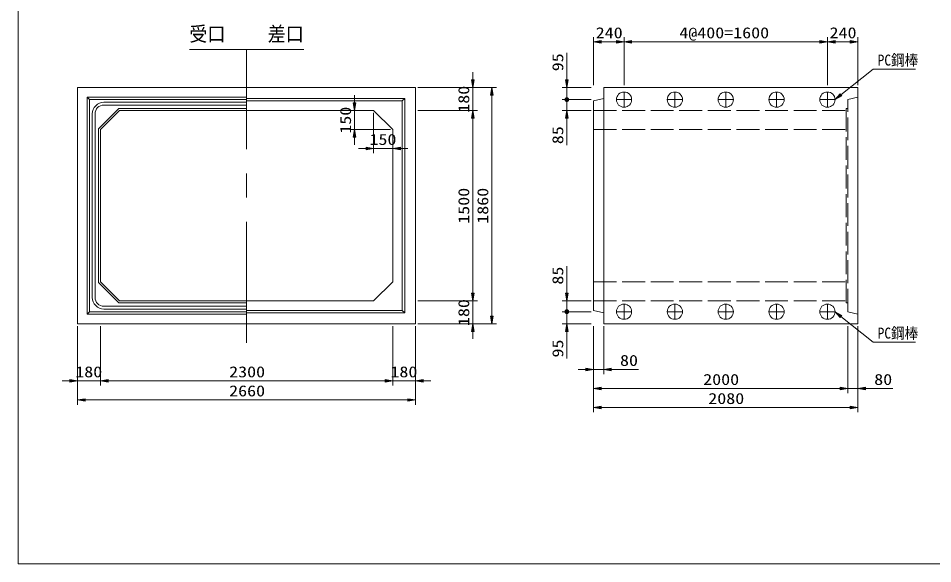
# Model space of a CAD drawing. Units: millimetres on the paper. Extents: x 18 to 410, y 10 to 287.
# Drawn here: x 18 to 257.8, y 10 to 153.2 of the extents above; entities that cross this region are included whole.
import ezdxf
from ezdxf.enums import TextEntityAlignment as Align

# ---------------------------------------------------------------- set-up
doc = ezdxf.new("R2010")
doc.units = ezdxf.units.MM
doc.linetypes.add('DASHED', pattern=[7.5, 6, -1.5])
doc.linetypes.add('USER1', pattern=[50.8, 31.75, -6.35, 6.35, -6.35])
for name, color, linetype, lineweight in [('0_7', 7, 'Continuous', 13), ('Layer1', 3, 'Continuous', 13), ('Layer2', 6, 'USER1', 13), ('Layer3', 7, 'Continuous', 13), ('Layer4', 4, 'DASHED', 13), ('Layer7', 9, 'Continuous', 13)]:
    doc.layers.add(name, color=color, linetype=linetype, lineweight=lineweight)
doc.styles.add('ＭＳ ゴシック', font='')
doc.styles.get('ＭＳ ゴシック').set_extended_font_data('MS Gothic')

msp = doc.modelspace()

# ---------------------------------------------------------------- hatches: boundary and pattern name
at = {"layer": 'Layer1'}
for points in [[(170.875, 147.325), (170.875, 146.658), (168.875, 146.992)], [(174.875, 147.325), (174.875, 146.658), (176.875, 146.992)], [(178.875, 147.325), (178.875, 146.658), (176.875, 146.992)], [(228.208, 147.325), (228.208, 146.658), (230.208, 146.992)], [(232.208, 147.325), (232.208, 146.658), (230.208, 146.992)], [(236.208, 147.325), (236.208, 146.658), (238.208, 146.992)], [(136.875, 136.992), (137.542, 136.992), (137.208, 134.992)], [(161.542, 136.992), (162.208, 136.992), (161.875, 134.992)], [(141.875, 132.992), (142.542, 132.992), (142.208, 134.992)], [(161.905, 132.307), (161.815, 132.301), (161.756, 132.29), (161.698, 132.271), (161.644, 132.246), (161.593, 132.213), (161.546, 132.175), (161.505, 132.131), (161.47, 132.082), (161.441, 132.029), (161.418, 131.973), (161.404, 131.915), (161.396, 131.855), (161.396, 131.795), (161.404, 131.735), (161.418, 131.677), (161.441, 131.621), (161.47, 131.568), (161.505, 131.519), (161.546, 131.475), (161.593, 131.437), (161.644, 131.404), (161.698, 131.379), (161.756, 131.36), (161.845, 131.343), (161.875, 131.345), (161.875, 131.825)], [(161.905, 132.307), (161.815, 132.301), (161.756, 132.29), (161.698, 132.271), (161.644, 132.246), (161.593, 132.213), (161.546, 132.175), (161.505, 132.131), (161.47, 132.082), (161.441, 132.029), (161.418, 131.973), (161.404, 131.915), (161.396, 131.855), (161.396, 131.795), (161.404, 131.735), (161.418, 131.677), (161.441, 131.621), (161.47, 131.568), (161.505, 131.519), (161.546, 131.475), (161.593, 131.437), (161.644, 131.404), (161.698, 131.379), (161.756, 131.36), (161.845, 131.343), (161.875, 131.345), (161.875, 131.825)], [(161.845, 131.343), (161.935, 131.349), (161.994, 131.36), (162.052, 131.379), (162.106, 131.404), (162.157, 131.437), (162.204, 131.475), (162.245, 131.519), (162.28, 131.568), (162.309, 131.621), (162.332, 131.677), (162.346, 131.735), (162.354, 131.795), (162.354, 131.855), (162.346, 131.915), (162.332, 131.973), (162.309, 132.029), (162.28, 132.082), (162.245, 132.131), (162.204, 132.175), (162.157, 132.213), (162.106, 132.246), (162.052, 132.271), (161.994, 132.29), (161.905, 132.307), (161.875, 132.305), (161.875, 131.825)], [(161.845, 131.343), (161.935, 131.349), (161.994, 131.36), (162.052, 131.379), (162.106, 131.404), (162.157, 131.437), (162.204, 131.475), (162.245, 131.519), (162.28, 131.568), (162.309, 131.621), (162.332, 131.677), (162.346, 131.735), (162.354, 131.795), (162.354, 131.855), (162.346, 131.915), (162.332, 131.973), (162.309, 132.029), (162.28, 132.082), (162.245, 132.131), (162.204, 132.175), (162.157, 132.213), (162.106, 132.246), (162.052, 132.271), (161.994, 132.29), (161.905, 132.307), (161.875, 132.305), (161.875, 131.825)], [(233.978, 132.814), (232.208, 131.825), (233.562, 133.335)], [(105.875, 130.992), (106.542, 130.992), (106.208, 128.992)], [(136.875, 126.992), (137.542, 126.992), (137.208, 128.992)], [(136.875, 126.992), (137.542, 126.992), (137.208, 128.992)], [(161.542, 126.992), (162.208, 126.992), (161.875, 128.992)], [(105.875, 121.992), (106.542, 121.992), (106.208, 123.992)], [(109.208, 119.325), (109.208, 118.658), (111.208, 118.992)], [(118.208, 119.325), (118.208, 118.658), (116.208, 118.992)], [(136.875, 80.992), (137.542, 80.992), (137.208, 78.992)], [(136.875, 80.992), (137.542, 80.992), (137.208, 78.992)], [(161.542, 80.992), (162.208, 80.992), (161.875, 78.992)], [(141.875, 74.992), (142.542, 74.992), (142.208, 72.992)], [(161.905, 76.64), (161.815, 76.635), (161.756, 76.623), (161.698, 76.605), (161.644, 76.579), (161.593, 76.547), (161.546, 76.508), (161.505, 76.464), (161.47, 76.416), (161.441, 76.363), (161.418, 76.307), (161.404, 76.248), (161.396, 76.188), (161.396, 76.128), (161.404, 76.068), (161.418, 76.01), (161.441, 75.954), (161.47, 75.901), (161.505, 75.852), (161.546, 75.808), (161.593, 75.77), (161.644, 75.738), (161.698, 75.712), (161.756, 75.693), (161.845, 75.676), (161.875, 75.678), (161.875, 76.158)], [(161.905, 76.64), (161.815, 76.635), (161.756, 76.623), (161.698, 76.605), (161.644, 76.579), (161.593, 76.547), (161.546, 76.508), (161.505, 76.464), (161.47, 76.416), (161.441, 76.363), (161.418, 76.307), (161.404, 76.248), (161.396, 76.188), (161.396, 76.128), (161.404, 76.068), (161.418, 76.01), (161.441, 75.954), (161.47, 75.901), (161.505, 75.852), (161.546, 75.808), (161.593, 75.77), (161.644, 75.738), (161.698, 75.712), (161.756, 75.693), (161.845, 75.676), (161.875, 75.678), (161.875, 76.158)], [(161.845, 75.676), (161.935, 75.682), (161.994, 75.693), (162.052, 75.712), (162.106, 75.738), (162.157, 75.77), (162.204, 75.808), (162.245, 75.852), (162.28, 75.901), (162.309, 75.954), (162.332, 76.01), (162.346, 76.068), (162.354, 76.128), (162.354, 76.188), (162.346, 76.248), (162.332, 76.307), (162.309, 76.363), (162.28, 76.416), (162.245, 76.464), (162.204, 76.508), (162.157, 76.547), (162.106, 76.579), (162.052, 76.605), (161.994, 76.623), (161.905, 76.64), (161.875, 76.638), (161.875, 76.158)], [(161.845, 75.676), (161.935, 75.682), (161.994, 75.693), (162.052, 75.712), (162.106, 75.738), (162.157, 75.77), (162.204, 75.808), (162.245, 75.852), (162.28, 75.901), (162.309, 75.954), (162.332, 76.01), (162.346, 76.068), (162.354, 76.128), (162.354, 76.188), (162.346, 76.248), (162.332, 76.307), (162.309, 76.363), (162.28, 76.416), (162.245, 76.464), (162.204, 76.508), (162.157, 76.547), (162.106, 76.579), (162.052, 76.605), (161.994, 76.623), (161.905, 76.64), (161.875, 76.638), (161.875, 76.158)], [(233.562, 74.649), (232.208, 76.158), (233.978, 75.169)], [(136.875, 70.992), (137.542, 70.992), (137.208, 72.992)], [(161.542, 70.992), (162.208, 70.992), (161.875, 72.992)], [(166.875, 61.325), (166.875, 60.658), (168.875, 60.992)], [(173.542, 61.325), (173.542, 60.658), (171.542, 60.992)], [(31.542, 58.325), (31.542, 57.658), (33.542, 57.992)], [(41.542, 58.325), (41.542, 57.658), (39.542, 57.992)], [(41.542, 58.325), (41.542, 57.658), (39.542, 57.992)], [(114.208, 58.325), (114.208, 57.658), (116.208, 57.992)], [(114.208, 58.325), (114.208, 57.658), (116.208, 57.992)], [(124.208, 58.325), (124.208, 57.658), (122.208, 57.992)], [(170.875, 56.325), (170.875, 55.658), (168.875, 55.992)], [(233.542, 56.325), (233.542, 55.658), (235.542, 55.992)], [(233.542, 56.325), (233.542, 55.658), (235.542, 55.992)], [(240.208, 56.325), (240.208, 55.658), (238.208, 55.992)], [(35.542, 53.325), (35.542, 52.658), (33.542, 52.992)], [(120.208, 53.325), (120.208, 52.658), (122.208, 52.992)], [(170.875, 51.325), (170.875, 50.658), (168.875, 50.992)], [(236.208, 51.325), (236.208, 50.658), (238.208, 50.992)]]:
    msp.add_hatch(color=256, dxfattribs=at).paths.add_polyline_path(points)

# ---------------------------------------------------------------- linework, layer by layer
at = {"layer": '0_7'}
for p, q in [((18, 287), (18, 10)), ((18, 10), (410, 10))]:
    msp.add_line(p, q, dxfattribs=at)
at = {"layer": 'Layer1'}
for p, q in [((168.875, 135.617), (168.875, 148.242)), ((174.875, 146.992), (170.875, 146.992)), ((176.875, 135.617), (176.875, 148.242)), ((176.875, 135.617), (176.875, 148.242)), ((178.875, 146.992), (228.208, 146.992)), ((230.208, 135.617), (230.208, 148.242)), ((230.208, 135.617), (230.208, 148.242)), ((232.208, 146.992), (236.208, 146.992)), ((238.208, 135.617), (238.208, 148.242)), ((161.875, 136.992), (161.875, 144.127)), ((233.77, 133.074), (242.208, 139.825)), ((242.208, 139.825), (243.208, 139.825)), ((243.208, 139.825), (253.296, 139.825)), ((137.208, 136.992), (137.208, 138.992)), ((122.833, 134.992), (138.458, 134.992)), ((122.833, 134.992), (143.458, 134.992)), ((137.208, 128.992), (137.208, 134.992)), ((168.25, 134.992), (160.625, 134.992)), ((161.875, 133.825), (161.875, 135.825)), ((161.875, 131.825), (161.875, 134.992)), ((106.208, 130.992), (106.208, 132.992)), ((142.208, 74.992), (142.208, 132.992)), ((161.875, 131.825), (161.875, 133.825)), ((168.25, 131.825), (160.625, 131.825)), ((168.25, 131.825), (160.625, 131.825)), ((161.875, 131.825), (161.875, 128.992)), ((161.875, 131.825), (161.875, 129.825)), ((161.875, 129.825), (161.875, 127.825)), ((110.583, 128.992), (104.958, 128.992)), ((106.208, 128.992), (106.208, 123.992)), ((111.208, 128.367), (111.208, 117.742)), ((122.833, 128.992), (138.458, 128.992)), ((122.833, 128.992), (138.458, 128.992)), ((168.25, 128.992), (160.625, 128.992)), ((137.208, 126.992), (137.208, 124.992)), ((137.208, 80.992), (137.208, 126.992)), ((161.875, 126.992), (161.875, 119.856)), ((115.583, 123.992), (104.958, 123.992)), ((116.208, 123.367), (116.208, 117.742)), ((106.208, 121.992), (106.208, 119.992)), ((109.208, 118.992), (107.208, 118.992)), ((111.208, 118.992), (116.208, 118.992)), ((118.208, 118.992), (120.208, 118.992)), ((161.875, 80.992), (161.875, 88.127)), ((137.208, 80.992), (137.208, 82.992)), ((161.875, 78.158), (161.875, 80.158)), ((122.833, 78.992), (138.458, 78.992)), ((122.833, 78.992), (138.458, 78.992)), ((137.208, 78.992), (137.208, 72.992)), ((168.25, 78.992), (160.625, 78.992)), ((161.875, 76.158), (161.875, 78.992)), ((161.875, 76.158), (161.875, 78.158)), ((168.25, 76.158), (160.625, 76.158)), ((168.25, 76.158), (160.625, 76.158)), ((161.875, 76.158), (161.875, 72.992)), ((161.875, 76.158), (161.875, 74.158)), ((233.77, 74.909), (242.208, 68.158)), ((33.542, 72.367), (33.542, 56.742)), ((33.542, 72.367), (33.542, 51.742)), ((39.542, 72.367), (39.542, 56.742)), ((39.542, 72.367), (39.542, 56.742)), ((116.208, 72.367), (116.208, 56.742)), ((116.208, 72.367), (116.208, 56.742)), ((122.208, 72.367), (122.208, 56.742)), ((122.208, 72.367), (122.208, 51.742)), ((122.833, 72.992), (138.458, 72.992)), ((122.833, 72.992), (143.458, 72.992)), ((168.25, 72.992), (160.625, 72.992)), ((161.875, 74.158), (161.875, 72.158)), ((168.875, 72.367), (168.875, 59.742)), ((168.875, 72.367), (168.875, 54.742)), ((168.875, 72.367), (168.875, 49.742)), ((171.542, 72.367), (171.542, 59.742)), ((235.542, 72.367), (235.542, 54.742)), ((235.542, 72.367), (235.542, 54.742)), ((238.208, 72.367), (238.208, 54.742)), ((238.208, 72.367), (238.208, 49.742)), ((137.208, 70.992), (137.208, 68.992)), ((161.875, 70.992), (161.875, 63.856)), ((242.208, 68.158), (243.208, 68.158)), ((243.208, 68.158), (253.296, 68.158)), ((166.875, 60.992), (164.875, 60.992)), ((168.875, 60.992), (171.542, 60.992)), ((173.542, 60.992), (180.677, 60.992)), ((31.542, 57.992), (29.542, 57.992)), ((39.542, 57.992), (33.542, 57.992)), ((41.542, 57.992), (114.208, 57.992)), ((41.542, 57.992), (43.542, 57.992)), ((114.208, 57.992), (112.208, 57.992)), ((116.208, 57.992), (122.208, 57.992)), ((124.208, 57.992), (126.208, 57.992)), ((170.875, 55.992), (233.542, 55.992)), ((233.542, 55.992), (231.542, 55.992)), ((235.542, 55.992), (238.208, 55.992)), ((240.208, 55.992), (247.344, 55.992)), ((35.542, 52.992), (120.208, 52.992)), ((170.875, 50.992), (236.208, 50.992))]:
    msp.add_line(p, q, dxfattribs=at)
for points in [[(170.875, 147.325), (170.875, 146.658), (168.875, 146.992)], [(174.875, 147.325), (174.875, 146.658), (176.875, 146.992)], [(178.875, 147.325), (178.875, 146.658), (176.875, 146.992)], [(228.208, 147.325), (228.208, 146.658), (230.208, 146.992)], [(232.208, 147.325), (232.208, 146.658), (230.208, 146.992)], [(236.208, 147.325), (236.208, 146.658), (238.208, 146.992)], [(136.875, 136.992), (137.542, 136.992), (137.208, 134.992)], [(161.542, 136.992), (162.208, 136.992), (161.875, 134.992)], [(141.875, 132.992), (142.542, 132.992), (142.208, 134.992)], [(161.905, 132.307), (161.815, 132.301), (161.756, 132.29), (161.698, 132.271), (161.644, 132.246), (161.593, 132.213), (161.546, 132.175), (161.505, 132.131), (161.47, 132.082), (161.441, 132.029), (161.418, 131.973), (161.404, 131.915), (161.396, 131.855), (161.396, 131.795), (161.404, 131.735), (161.418, 131.677), (161.441, 131.621), (161.47, 131.568), (161.505, 131.519), (161.546, 131.475), (161.593, 131.437), (161.644, 131.404), (161.698, 131.379), (161.756, 131.36), (161.845, 131.343), (161.875, 131.345), (161.875, 131.825)], [(161.905, 132.307), (161.815, 132.301), (161.756, 132.29), (161.698, 132.271), (161.644, 132.246), (161.593, 132.213), (161.546, 132.175), (161.505, 132.131), (161.47, 132.082), (161.441, 132.029), (161.418, 131.973), (161.404, 131.915), (161.396, 131.855), (161.396, 131.795), (161.404, 131.735), (161.418, 131.677), (161.441, 131.621), (161.47, 131.568), (161.505, 131.519), (161.546, 131.475), (161.593, 131.437), (161.644, 131.404), (161.698, 131.379), (161.756, 131.36), (161.845, 131.343), (161.875, 131.345), (161.875, 131.825)], [(161.845, 131.343), (161.935, 131.349), (161.994, 131.36), (162.052, 131.379), (162.106, 131.404), (162.157, 131.437), (162.204, 131.475), (162.245, 131.519), (162.28, 131.568), (162.309, 131.621), (162.332, 131.677), (162.346, 131.735), (162.354, 131.795), (162.354, 131.855), (162.346, 131.915), (162.332, 131.973), (162.309, 132.029), (162.28, 132.082), (162.245, 132.131), (162.204, 132.175), (162.157, 132.213), (162.106, 132.246), (162.052, 132.271), (161.994, 132.29), (161.905, 132.307), (161.875, 132.305), (161.875, 131.825)], [(161.845, 131.343), (161.935, 131.349), (161.994, 131.36), (162.052, 131.379), (162.106, 131.404), (162.157, 131.437), (162.204, 131.475), (162.245, 131.519), (162.28, 131.568), (162.309, 131.621), (162.332, 131.677), (162.346, 131.735), (162.354, 131.795), (162.354, 131.855), (162.346, 131.915), (162.332, 131.973), (162.309, 132.029), (162.28, 132.082), (162.245, 132.131), (162.204, 132.175), (162.157, 132.213), (162.106, 132.246), (162.052, 132.271), (161.994, 132.29), (161.905, 132.307), (161.875, 132.305), (161.875, 131.825)], [(233.978, 132.814), (232.208, 131.825), (233.562, 133.335)], [(105.875, 130.992), (106.542, 130.992), (106.208, 128.992)], [(136.875, 126.992), (137.542, 126.992), (137.208, 128.992)], [(136.875, 126.992), (137.542, 126.992), (137.208, 128.992)], [(161.542, 126.992), (162.208, 126.992), (161.875, 128.992)], [(105.875, 121.992), (106.542, 121.992), (106.208, 123.992)], [(109.208, 119.325), (109.208, 118.658), (111.208, 118.992)], [(118.208, 119.325), (118.208, 118.658), (116.208, 118.992)], [(136.875, 80.992), (137.542, 80.992), (137.208, 78.992)], [(136.875, 80.992), (137.542, 80.992), (137.208, 78.992)], [(161.542, 80.992), (162.208, 80.992), (161.875, 78.992)], [(141.875, 74.992), (142.542, 74.992), (142.208, 72.992)], [(161.905, 76.64), (161.815, 76.635), (161.756, 76.623), (161.698, 76.605), (161.644, 76.579), (161.593, 76.547), (161.546, 76.508), (161.505, 76.464), (161.47, 76.416), (161.441, 76.363), (161.418, 76.307), (161.404, 76.248), (161.396, 76.188), (161.396, 76.128), (161.404, 76.068), (161.418, 76.01), (161.441, 75.954), (161.47, 75.901), (161.505, 75.852), (161.546, 75.808), (161.593, 75.77), (161.644, 75.738), (161.698, 75.712), (161.756, 75.693), (161.845, 75.676), (161.875, 75.678), (161.875, 76.158)], [(161.905, 76.64), (161.815, 76.635), (161.756, 76.623), (161.698, 76.605), (161.644, 76.579), (161.593, 76.547), (161.546, 76.508), (161.505, 76.464), (161.47, 76.416), (161.441, 76.363), (161.418, 76.307), (161.404, 76.248), (161.396, 76.188), (161.396, 76.128), (161.404, 76.068), (161.418, 76.01), (161.441, 75.954), (161.47, 75.901), (161.505, 75.852), (161.546, 75.808), (161.593, 75.77), (161.644, 75.738), (161.698, 75.712), (161.756, 75.693), (161.845, 75.676), (161.875, 75.678), (161.875, 76.158)], [(161.845, 75.676), (161.935, 75.682), (161.994, 75.693), (162.052, 75.712), (162.106, 75.738), (162.157, 75.77), (162.204, 75.808), (162.245, 75.852), (162.28, 75.901), (162.309, 75.954), (162.332, 76.01), (162.346, 76.068), (162.354, 76.128), (162.354, 76.188), (162.346, 76.248), (162.332, 76.307), (162.309, 76.363), (162.28, 76.416), (162.245, 76.464), (162.204, 76.508), (162.157, 76.547), (162.106, 76.579), (162.052, 76.605), (161.994, 76.623), (161.905, 76.64), (161.875, 76.638), (161.875, 76.158)], [(161.845, 75.676), (161.935, 75.682), (161.994, 75.693), (162.052, 75.712), (162.106, 75.738), (162.157, 75.77), (162.204, 75.808), (162.245, 75.852), (162.28, 75.901), (162.309, 75.954), (162.332, 76.01), (162.346, 76.068), (162.354, 76.128), (162.354, 76.188), (162.346, 76.248), (162.332, 76.307), (162.309, 76.363), (162.28, 76.416), (162.245, 76.464), (162.204, 76.508), (162.157, 76.547), (162.106, 76.579), (162.052, 76.605), (161.994, 76.623), (161.905, 76.64), (161.875, 76.638), (161.875, 76.158)], [(233.562, 74.649), (232.208, 76.158), (233.978, 75.169)], [(136.875, 70.992), (137.542, 70.992), (137.208, 72.992)], [(161.542, 70.992), (162.208, 70.992), (161.875, 72.992)], [(166.875, 61.325), (166.875, 60.658), (168.875, 60.992)], [(173.542, 61.325), (173.542, 60.658), (171.542, 60.992)], [(31.542, 58.325), (31.542, 57.658), (33.542, 57.992)], [(41.542, 58.325), (41.542, 57.658), (39.542, 57.992)], [(41.542, 58.325), (41.542, 57.658), (39.542, 57.992)], [(114.208, 58.325), (114.208, 57.658), (116.208, 57.992)], [(114.208, 58.325), (114.208, 57.658), (116.208, 57.992)], [(124.208, 58.325), (124.208, 57.658), (122.208, 57.992)], [(170.875, 56.325), (170.875, 55.658), (168.875, 55.992)], [(233.542, 56.325), (233.542, 55.658), (235.542, 55.992)], [(233.542, 56.325), (233.542, 55.658), (235.542, 55.992)], [(240.208, 56.325), (240.208, 55.658), (238.208, 55.992)], [(35.542, 53.325), (35.542, 52.658), (33.542, 52.992)], [(120.208, 53.325), (120.208, 52.658), (122.208, 52.992)], [(170.875, 51.325), (170.875, 50.658), (168.875, 50.992)], [(236.208, 51.325), (236.208, 50.658), (238.208, 50.992)]]:
    msp.add_lwpolyline(points, close=True, dxfattribs=at)
at = {"layer": 'Layer2'}
msp.add_line((77.875, 67.992), (77.875, 144.992), dxfattribs=at)
at = {"layer": 'Layer3'}
for p, q in [((33.542, 72.992), (33.542, 134.992)), ((33.542, 134.992), (122.208, 134.992)), ((122.208, 134.992), (122.208, 72.992)), ((238.208, 134.992), (171.542, 134.992)), ((171.542, 134.992), (171.542, 72.992)), ((238.208, 72.992), (238.208, 134.992)), ((36.042, 75.492), (36.042, 132.492)), ((36.042, 132.492), (77.875, 132.492)), ((36.042, 132.492), (36.708, 131.825)), ((119.375, 132.158), (77.875, 132.158)), ((119.375, 132.158), (118.708, 131.492)), ((119.375, 75.825), (119.375, 132.158)), ((168.875, 131.492), (171.542, 132.158)), ((176.875, 129.825), (176.875, 133.825)), ((190.208, 129.825), (190.208, 133.825)), ((203.542, 129.825), (203.542, 133.825)), ((216.875, 129.825), (216.875, 133.825)), ((230.208, 129.825), (230.208, 133.825)), ((36.708, 76.158), (36.708, 131.825)), ((36.708, 131.825), (77.875, 131.825)), ((40.442, 131.125), (77.875, 131.125)), ((40.442, 130.392), (77.875, 130.392)), ((118.708, 131.492), (77.875, 131.492)), ((118.708, 76.492), (118.708, 131.492)), ((168.875, 76.492), (168.875, 131.492)), ((174.875, 131.825), (178.875, 131.825)), ((188.208, 131.825), (192.208, 131.825)), ((201.542, 131.825), (205.542, 131.825)), ((214.875, 131.825), (218.875, 131.825)), ((228.208, 131.825), (232.208, 131.825)), ((37.408, 79.892), (37.408, 128.092)), ((38.142, 79.892), (38.142, 128.092)), ((39.042, 124.199), (44.335, 129.492)), ((39.542, 123.992), (44.542, 128.992)), ((44.335, 129.492), (77.875, 129.492)), ((44.542, 128.992), (111.208, 128.992)), ((111.208, 128.992), (116.208, 123.992)), ((39.042, 83.785), (39.042, 124.199)), ((39.542, 83.992), (39.542, 123.992)), ((116.208, 123.992), (116.208, 83.992)), ((44.542, 78.992), (39.542, 83.992)), ((116.208, 83.992), (111.208, 78.992)), ((44.335, 78.492), (39.042, 83.785)), ((77.875, 77.592), (40.442, 77.592)), ((77.875, 76.858), (40.442, 76.858)), ((77.875, 78.492), (44.335, 78.492)), ((111.208, 78.992), (44.542, 78.992)), ((176.875, 74.158), (176.875, 78.158)), ((190.208, 74.158), (190.208, 78.158)), ((203.542, 74.158), (203.542, 78.158)), ((216.875, 74.158), (216.875, 78.158)), ((230.208, 74.158), (230.208, 78.158)), ((36.042, 75.492), (36.708, 76.158)), ((77.875, 75.492), (36.042, 75.492)), ((77.875, 76.158), (36.708, 76.158)), ((77.875, 76.492), (118.708, 76.492)), ((77.875, 75.825), (119.375, 75.825)), ((119.375, 75.825), (118.708, 76.492)), ((171.542, 75.825), (168.875, 76.492)), ((174.875, 76.158), (178.875, 76.158)), ((188.208, 76.158), (192.208, 76.158)), ((201.542, 76.158), (205.542, 76.158)), ((214.875, 76.158), (218.875, 76.158)), ((228.208, 76.158), (232.208, 76.158)), ((122.208, 72.992), (33.542, 72.992)), ((171.542, 72.992), (238.208, 72.992))]:
    msp.add_line(p, q, dxfattribs=at)
for centre in [(176.875, 131.825), (190.208, 131.825), (203.542, 131.825), (216.875, 131.825), (230.208, 131.825), (176.875, 76.158), (190.208, 76.158), (203.542, 76.158), (216.875, 76.158), (230.208, 76.158)]:
    msp.add_circle(centre, 2, dxfattribs=at)
for centre, radius, start, end in [((40.442, 128.092), 3.033, 90, 180), ((40.442, 128.092), 2.3, 90, 180), ((40.442, 79.892), 3.033, 180, 270), ((40.442, 79.892), 2.3, 180, 270)]:
    msp.add_arc(centre, radius, start, end, dxfattribs=at)
at = {"layer": 'Layer4'}
for p, q in [((235.542, 131.825), (238.208, 132.492)), ((235.542, 76.158), (235.542, 131.825)), ((168.875, 128.992), (235.142, 128.992)), ((235.142, 78.492), (235.142, 129.492)), ((235.142, 129.492), (235.542, 129.492)), ((168.875, 123.992), (235.142, 123.992)), ((168.875, 83.992), (235.142, 83.992)), ((168.875, 78.992), (235.142, 78.992)), ((235.542, 78.492), (235.142, 78.492)), ((238.208, 75.492), (235.542, 76.158))]:
    msp.add_line(p, q, dxfattribs=at)
at = {"layer": 'Layer7'}
msp.add_line((62.875, 144.992), (92.875, 144.992), dxfattribs=at)

# ---------------------------------------------------------------- texts
at = {"layer": 'Layer1', "color": 9, "style": 'ＭＳ ゴシック'}
for s, width, p in [('240', 1.2, (169.446, 147.062)), ('4@400=1600', 1.2, (191.37, 147.062)), ('240', 1.2, (230.78, 147.062)), ('PC鋼棒', 0.9, (243.376, 139.895)), ('150', 1.2, (110.108, 119.062)), ('PC鋼棒', 0.9, (243.376, 68.228)), ('80', 1.2, (175.824, 61.062)), ('180', 1.2, (32.942, 58.062)), ('2300', 1.2, (73.304, 58.062)), ('180', 1.2, (115.608, 58.062)), ('2000', 1.2, (197.637, 56.062)), ('80', 1.2, (242.49, 56.062)), ('2660', 1.2, (73.304, 53.062)), ('2080', 1.2, (198.97, 51.062))]:
    msp.add_text(s, height=2.886, dxfattribs=dict(at, width=width)).set_placement(p, align=Align.BOTTOM_LEFT)
at = {"layer": 'Layer1', "color": 9, "style": 'ＭＳ ゴシック', "width": 1.2}
for s, p in [('95', (161.805, 139.274)), ('180', (137.138, 128.392)), ('150', (106.138, 122.892)), ('85', (161.805, 120.138)), ('1500', (137.138, 99.249)), ('1860', (142.138, 99.249)), ('85', (161.805, 83.274)), ('180', (137.138, 72.392)), ('95', (161.805, 64.138))]:
    msp.add_text(s, height=2.886, rotation=90, dxfattribs=at).set_placement(p, align=Align.BOTTOM_LEFT)
at = {"layer": 'Layer7', "style": 'ＭＳ ゴシック', "width": 0.9}
msp.add_text('受口', height=3.848, dxfattribs=at).set_placement((62.875, 145.992), align=Align.BOTTOM_LEFT)
msp.add_text('差口', height=3.848, dxfattribs=at).set_placement((92.875, 145.992), align=Align.BOTTOM_RIGHT)

doc.saveas('drawing.dxf')
